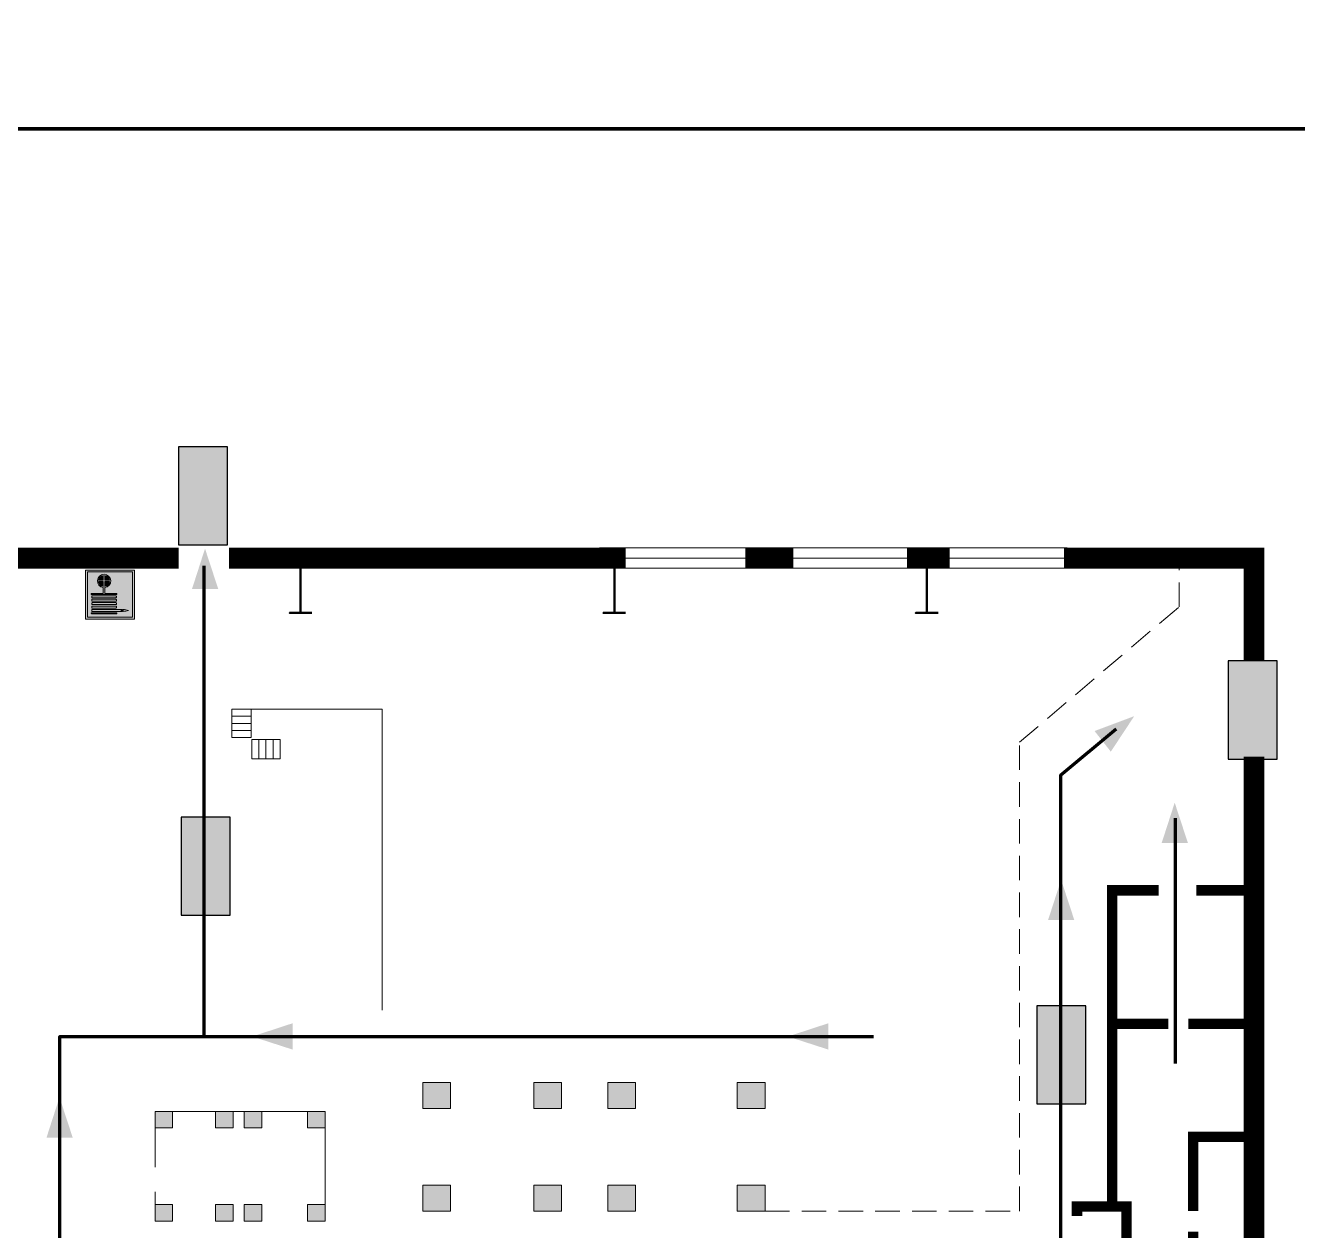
# Model space of a CAD drawing. Header units: millimetres. Extents: x 13114 to 67229, y 22859 to 38520.
# Drawn here: x 27789.6 to 27997.2, y 24491.3 to 24688 of the extents above; entities that cross this region are included whole.
import ezdxf

# ---------------------------------------------------------------- set-up
doc = ezdxf.new("R2010")
doc.units = ezdxf.units.MM
doc.linetypes.add('{ Wide Dash }', pattern=[12, 4, -2, 4, -2])
doc.layers.add('План_Штампы', color=7, linetype='Continuous')

# ---------------------------------------------------------------- blocks, each defined once
blk = doc.blocks.new('A$C37112FD5')
at = {"true_color": 0xf5f5ff}
h = blk.add_hatch(color=7, dxfattribs=at)
h.dxf.hatch_style = 1
h.paths.add_polyline_path([(12.8, -7.4), (0, -7.4), (0, -20.2), (12.8, -20.2)])
h.paths.add_polyline_path([(12.29, -7.91), (12.29, -19.69), (0.51, -19.69), (0.51, -7.91)], flags=16)
h.paths.add_polyline_path([(4.98, -9.04, -0.42597), (5.17, -9.22), (5.17, -12.25), (5.17, -15.29, -0.432244), (4.98, -15.47), (4.83, -15.47, -0.42597), (4.64, -15.29), (4.64, -12.25), (4.64, -9.22, -0.432244), (4.83, -9.04)], flags=0)
h.paths.add_polyline_path([(4.28, -9.22), (4.28, -12.25), (4.28, -15.29, -0.432244), (4.09, -15.47), (3.94, -15.47, -0.42597), (3.75, -15.29), (3.75, -12.25), (3.75, -9.22, -0.432244), (3.94, -9.04), (4.09, -9.04, -0.42597)], flags=0)
h.paths.add_polyline_path([(5.72, -9.04), (5.87, -9.04, -0.42597), (6.06, -9.22), (6.06, -12.25), (6.06, -15.29, -0.432244), (5.87, -15.47), (5.72, -15.47, -0.42597), (5.53, -15.29), (5.53, -12.25), (5.53, -9.22, -0.432244)], flags=0)
h.paths.add_polyline_path([(6.42, -8.9), (6.5, -8.9, -0.42597), (6.69, -9.08), (6.69, -12.03), (8.21, -12.03, -15.824349), (8.21, -12.47), (6.69, -12.47), (6.69, -15.42, -0.432244), (6.5, -15.6), (6.42, -15.6)], flags=0)
h.paths.add_polyline_path([(3.39, -9.22), (3.39, -12.25), (3.39, -15.29, -0.432244), (3.2, -15.47), (3.05, -15.47, -0.42597), (2.85, -15.29), (2.85, -12.25), (2.85, -9.22, -0.432244), (3.05, -9.04), (3.2, -9.04, -0.42597)], flags=0)
h.paths.add_polyline_path([(2.5, -9.22), (2.5, -16.71), (1.96, -16.71), (1.96, -9.22, -0.432244), (2.15, -9.04), (2.31, -9.04, -0.42597)], flags=0)
h.paths.add_polyline_path([(1.61, -8.9), (1.61, -15.6), (1.57, -15.6, -0.42597), (1.37, -15.42), (1.37, -12.03), (1.37, -9.09, -0.432244), (1.57, -8.9)], flags=0)
h.paths.add_polyline_path([(9.76, -10.81), (9.76, -12.03), (8.49, -12.03, -0.336371)], flags=0)
h.paths.add_polyline_path([(8.49, -12.47), (9.76, -12.47), (9.76, -13.7, -0.336371)], flags=0)
h.paths.add_polyline_path([(10.11, -10.81, -0.336371), (11.38, -12.03), (10.11, -12.03)], flags=0)
h.paths.add_polyline_path([(10.11, -12.47), (11.38, -12.47, -0.336371), (10.11, -13.7)], flags=0)
h.paths.add_polyline_path([(2.5, -16.84), (2.5, -17.05), (1.97, -17.05), (1.97, -16.84)], flags=0)
h.paths.add_polyline_path([(2.5, -17.24, -0.033778), (2.24, -18.6, -0.033778), (1.97, -17.24)], flags=0)
h = blk.add_hatch(color=242)
h.dxf.hatch_style = 1
h.paths.add_polyline_path([(12.29, -7.91), (0.51, -7.91), (0.51, -19.69), (12.29, -19.69)])
h.paths.add_polyline_path([(6.42, -15.6), (6.42, -8.9), (6.5, -8.9, -0.42597), (6.69, -9.08), (6.69, -12.03), (8.21, -12.03, -15.824349), (8.21, -12.47), (6.69, -12.47), (6.69, -15.42, -0.432244), (6.5, -15.6)], flags=16)
h.paths.add_polyline_path([(5.87, -15.47), (5.72, -15.47, -0.42597), (5.53, -15.29), (5.53, -12.25), (5.53, -9.22, -0.432244), (5.72, -9.04), (5.87, -9.04, -0.42597), (6.06, -9.22), (6.06, -12.25), (6.06, -15.29, -0.432244)], flags=16)
h.paths.add_polyline_path([(4.98, -15.47), (4.83, -15.47, -0.42597), (4.64, -15.29), (4.64, -12.25), (4.64, -9.22, -0.432244), (4.83, -9.04), (4.98, -9.04, -0.42597), (5.17, -9.22), (5.17, -12.25), (5.17, -15.29, -0.432244)], flags=16)
h.paths.add_polyline_path([(4.09, -15.47), (3.94, -15.47, -0.42597), (3.75, -15.29), (3.75, -12.25), (3.75, -9.22, -0.432244), (3.94, -9.04), (4.09, -9.04, -0.42597), (4.28, -9.22), (4.28, -12.25), (4.28, -15.29, -0.432244)], flags=16)
h.paths.add_polyline_path([(3.2, -15.47), (3.05, -15.47, -0.42597), (2.85, -15.29), (2.85, -12.25), (2.85, -9.22, -0.432244), (3.05, -9.04), (3.2, -9.04, -0.42597), (3.39, -9.22), (3.39, -12.25), (3.39, -15.29, -0.432244)], flags=16)
h.paths.add_polyline_path([(2.5, -17.05), (1.97, -17.05), (1.97, -16.84), (2.5, -16.84)], flags=16)
h.paths.add_polyline_path([(2.5, -17.24, -0.033778), (2.24, -18.6, -0.033778), (1.97, -17.24)], flags=16)
h.paths.add_polyline_path([(2.5, -16.71), (1.96, -16.71), (1.96, -9.22, -0.432244), (2.15, -9.04), (2.31, -9.04, -0.42597), (2.5, -9.22)], flags=16)
h.paths.add_polyline_path([(1.61, -15.6), (1.57, -15.6, -0.42597), (1.37, -15.42), (1.37, -12.03), (1.37, -9.09, -0.432244), (1.57, -8.9), (1.61, -8.9)], flags=16)
h.paths.add_polyline_path([(8.49, -12.47), (9.76, -12.47), (9.76, -13.7, -0.336371)], flags=0)
h.paths.add_polyline_path([(10.11, -13.7), (10.11, -12.47), (11.38, -12.47, -0.336371)], flags=0)
h.paths.add_polyline_path([(8.49, -12.03, -0.336371), (9.76, -10.81), (9.76, -12.03)], flags=0)
h.paths.add_polyline_path([(10.11, -12.03), (10.11, -10.81, -0.336371), (11.38, -12.03)], flags=0)
h = blk.add_hatch(color=7, dxfattribs=at)
h.dxf.hatch_style = 1
h.paths.add_polyline_path([(1.61, -8.9), (1.57, -8.9, 0.432244), (1.37, -9.09), (1.37, -12.03), (1.37, -15.42, 0.42597), (1.57, -15.6), (1.61, -15.6)])
h.paths.add_polyline_path([(2.5, -9.22, 0.42597), (2.31, -9.04), (2.15, -9.04, 0.432244), (1.96, -9.22), (1.96, -16.71), (2.5, -16.71)])
h.paths.add_polyline_path([(2.5, -16.84), (1.97, -16.84), (1.97, -17.05), (2.5, -17.05)])
h.paths.add_polyline_path([(2.5, -17.24), (1.97, -17.24, 0.033778), (2.24, -18.6, 0.033778)])
h.paths.add_polyline_path([(3.39, -12.25), (3.39, -9.22, 0.42597), (3.2, -9.04), (3.05, -9.04, 0.432244), (2.85, -9.22), (2.85, -12.25), (2.85, -15.29, 0.42597), (3.05, -15.47), (3.2, -15.47, 0.432244), (3.39, -15.29)])
h.paths.add_polyline_path([(4.28, -12.25), (4.28, -9.22, 0.42597), (4.09, -9.04), (3.94, -9.04, 0.432244), (3.75, -9.22), (3.75, -12.25), (3.75, -15.29, 0.42597), (3.94, -15.47), (4.09, -15.47, 0.432244), (4.28, -15.29)])
h.paths.add_polyline_path([(5.17, -12.25), (5.17, -9.22, 0.42597), (4.98, -9.04), (4.83, -9.04, 0.432244), (4.64, -9.22), (4.64, -12.25), (4.64, -15.29, 0.42597), (4.83, -15.47), (4.98, -15.47, 0.432244), (5.17, -15.29)])
h.paths.add_polyline_path([(6.06, -12.25), (6.06, -9.22, 0.42597), (5.87, -9.04), (5.72, -9.04, 0.432244), (5.53, -9.22), (5.53, -12.25), (5.53, -15.29, 0.42597), (5.72, -15.47), (5.87, -15.47, 0.432244), (6.06, -15.29)])
h.paths.add_polyline_path([(6.69, -12.47), (8.21, -12.47, 15.824349), (8.21, -12.03), (6.69, -12.03), (6.69, -9.08, 0.42597), (6.5, -8.9), (6.42, -8.9), (6.42, -15.6), (6.5, -15.6, 0.432244), (6.69, -15.42)])
h.paths.add_polyline_path([(8.49, -12.47), (9.76, -12.47), (9.76, -13.7, -0.336371)], flags=16)
h.paths.add_polyline_path([(8.49, -12.03, -0.336371), (9.76, -10.81), (9.76, -12.03)], flags=16)
h.paths.add_polyline_path([(10.11, -12.47), (11.38, -12.47, -0.336371), (10.11, -13.7)], flags=16)
h.paths.add_polyline_path([(10.11, -12.03), (10.11, -10.81, -0.336371), (11.38, -12.03)], flags=16)
h = blk.add_hatch(color=242)
h.dxf.hatch_style = 1
h.paths.add_polyline_path([(9.76, -10.81, 0.336371), (8.49, -12.03), (9.76, -12.03)])
h.paths.add_polyline_path([(10.11, -10.81), (10.11, -12.03), (11.38, -12.03, 0.336371)])
h.paths.add_polyline_path([(11.38, -12.47), (10.11, -12.47), (10.11, -13.7, 0.336371)])
h.paths.add_polyline_path([(9.76, -12.47), (8.49, -12.47, 0.336371), (9.76, -13.7)])
at = {"color": 242, "lineweight": 5}
for p, q in [((0, -20.2), (0, -7.4)), ((0, -7.4), (12.8, -7.4)), ((1.37, -12.03), (1.37, -9.08)), ((1.57, -8.9), (1.61, -8.9)), ((1.61, -8.9), (1.61, -15.6)), ((1.96, -16.71), (1.96, -9.22)), ((2.15, -9.04), (2.31, -9.04)), ((2.5, -16.71), (2.5, -9.22)), ((2.85, -12.25), (2.85, -9.22)), ((3.05, -9.04), (3.2, -9.04)), ((3.39, -12.25), (3.39, -9.22)), ((3.75, -12.25), (3.75, -9.22)), ((3.94, -9.04), (4.09, -9.04)), ((4.28, -12.25), (4.28, -9.22)), ((4.64, -12.25), (4.64, -9.22)), ((4.83, -9.04), (4.98, -9.04)), ((5.17, -12.25), (5.17, -9.22)), ((5.53, -12.25), (5.53, -9.22)), ((5.72, -9.04), (5.87, -9.04)), ((6.06, -12.25), (6.06, -9.22)), ((6.42, -8.9), (6.42, -15.6)), ((6.5, -8.9), (6.42, -8.9)), ((6.69, -12.03), (6.69, -9.08)), ((12.8, -20.2), (12.8, -7.4)), ((1.37, -12.03), (1.37, -15.42)), ((2.85, -12.25), (2.85, -15.29)), ((3.39, -12.25), (3.39, -15.29)), ((3.75, -12.25), (3.75, -15.29)), ((4.28, -12.25), (4.28, -15.29)), ((4.64, -12.25), (4.64, -15.29)), ((5.17, -12.25), (5.17, -15.29)), ((5.53, -12.25), (5.53, -15.29)), ((6.06, -12.25), (6.06, -15.29)), ((8.21, -12.03), (6.69, -12.03)), ((8.21, -12.47), (6.69, -12.47)), ((6.69, -12.47), (6.69, -15.42)), ((9.76, -12.03), (8.49, -12.03)), ((9.76, -12.47), (8.49, -12.47)), ((9.76, -10.81), (9.76, -12.03)), ((9.76, -12.47), (9.76, -13.7)), ((10.11, -10.81), (10.11, -12.03)), ((11.38, -12.03), (10.11, -12.03)), ((11.38, -12.47), (10.11, -12.47)), ((10.11, -12.47), (10.11, -13.7)), ((1.57, -15.6), (1.61, -15.6)), ((3.05, -15.47), (3.2, -15.47)), ((3.94, -15.47), (4.09, -15.47)), ((4.83, -15.47), (4.98, -15.47)), ((5.72, -15.47), (5.87, -15.47)), ((6.42, -15.6), (6.5, -15.6)), ((1.96, -16.71), (2.5, -16.71)), ((1.97, -16.84), (2.5, -16.84)), ((1.97, -17.05), (1.97, -16.84)), ((2.5, -17.05), (1.97, -17.05)), ((1.97, -17.24), (2.5, -17.24)), ((2.5, -16.84), (2.5, -17.05)), ((0, -20.2), (12.8, -20.2))]:
    blk.add_line(p, q, dxfattribs=at)
blk.add_lwpolyline([(0.51, -7.91), (12.29, -7.91), (12.29, -19.69), (0.51, -19.69)], close=True, dxfattribs=at)
for centre, radius, start, end in [((1.56, -9.09), 0.182, 87.1027, 180.6071), ((2.15, -9.22), 0.182, 87.1027, 180.6071), ((2.32, -9.22), 0.182, 359.3929, 92.8973), ((3.04, -9.22), 0.182, 87.1027, 180.6071), ((3.21, -9.22), 0.182, 359.3929, 92.8973), ((3.93, -9.22), 0.182, 87.1027, 180.6071), ((4.1, -9.22), 0.182, 359.3929, 92.8973), ((4.82, -9.22), 0.182, 87.1027, 180.6071), ((4.99, -9.22), 0.182, 359.3929, 92.8973), ((5.71, -9.22), 0.182, 87.1027, 180.6071), ((5.88, -9.22), 0.182, 359.3929, 92.8973), ((6.51, -9.09), 0.182, 359.3929, 92.8973), ((9.93, -12.25), 1.74, 187.2319, 172.7681), ((9.93, -12.25), 1.46, 96.9927, 171.3585), ((9.93, -12.25), 1.46, 188.6415, 263.0073), ((9.93, -12.25), 1.46, 8.6415, 83.0073), ((9.93, -12.25), 1.46, 276.9927, 351.3585), ((1.56, -15.42), 0.182, 179.3929, 272.8973), ((3.04, -15.29), 0.182, 179.3929, 272.8973), ((3.21, -15.29), 0.182, 267.1027, 0.6071), ((3.93, -15.29), 0.182, 179.3929, 272.8973), ((4.1, -15.29), 0.182, 267.1027, 0.6071), ((4.82, -15.29), 0.182, 179.3929, 272.8973), ((4.99, -15.29), 0.182, 267.1027, 0.6071), ((5.71, -15.29), 0.182, 179.3929, 272.8973), ((5.88, -15.29), 0.182, 267.1027, 0.6071), ((6.51, -15.42), 0.182, 267.1027, 0.6071), ((12.17, -15.98), 10.27, 187.041, 194.7793), ((-7.7, -15.98), 10.27, 345.2207, 352.959)]:
    blk.add_arc(centre, radius, start, end, dxfattribs=at)
blk = doc.blocks.new('A$C7B4425F7')
at = {"true_color": 0xffffff}
blk.add_hatch(color=7, dxfattribs=at).paths.add_polyline_path([(0, 0), (-16, 0), (-16, -8), (0, -8)])
h = blk.add_hatch(color=126)
h.paths.add_polyline_path([(-0.2, -0.2), (-15.8, -0.2), (-15.8, -7.8), (-0.2, -7.8)])
h.paths.add_polyline_path([(-11.76, -2.03), (-11.76, -3.66), (-11.17, -3.66, -0.568275), (-11.17, -6.18), (-12.58, -6.18), (-12.58, -2.03)], flags=16)
h.paths.add_polyline_path([(-13.33, -4.12, -0.495768), (-13.59, -6.18), (-15.03, -6.18), (-15.03, -2.03), (-13.59, -2.03, -0.487973)], flags=16)
h.paths.add_polyline_path([(-10.25, -2.03), (-9.48, -2.03), (-9.48, -6.18), (-10.25, -6.18)], flags=16)
h.paths.add_polyline_path([(-13.84, -3.69), (-14.24, -3.69), (-14.24, -3.03), (-13.9, -3.03, -0.692621)], flags=0)
h.paths.add_polyline_path([(-9.15, -2.03), (-8.4, -2.03), (-8.04, -3.07), (-7.68, -2.03), (-6.93, -2.03), (-7.64, -4.1), (-6.93, -6.18), (-7.68, -6.18), (-8.04, -5.14), (-8.4, -6.18), (-9.15, -6.18), (-8.44, -4.1)], flags=16)
h.paths.add_polyline_path([(-11.76, -4.46), (-11.42, -4.46, -0.692621), (-11.36, -5.12), (-11.76, -5.12)], flags=0)
h.paths.add_polyline_path([(-13.9, -5.2), (-14.24, -5.2), (-14.24, -4.55), (-13.84, -4.55, -0.708038)], flags=0)
edge = h.paths.add_edge_path(flags=16)
edge.add_ellipse((-5.51, -4.08), major_axis=(0, 2.05), ratio=0.586184, start_angle=0, end_angle=360)
edge = h.paths.add_edge_path(flags=0)
edge.add_ellipse((-5.51, -4.08), major_axis=(0, 1.14), ratio=0.454828, start_angle=0, end_angle=360)
h.paths.add_polyline_path([(-4.13, -4.96, 0.377264), (-3.48, -4.52, 0.0555), (-3.16, -2.03), (-1.66, -2.03), (-1.66, -4.96), (-0.96, -4.96), (-0.96, -7.01), (-1.75, -7.01), (-1.75, -6.18), (-3.3, -6.18), (-3.3, -7.02), (-4.13, -7.02)], flags=16)
h.paths.add_polyline_path([(-2.73, -2.91), (-2.28, -2.91), (-2.28, -4.96), (-3.05, -4.96, 0.079136)], flags=0)
at = {"color": 126}
blk.add_lwpolyline([(-16, -8), (0, -8), (0, 0), (-16, 0)], close=True, dxfattribs=at)
blk = doc.blocks.new('A$C32E8229D')
at = {"true_color": 0xffffff}
blk.add_hatch(color=7, dxfattribs=at).paths.add_polyline_path([(0, 0), (0, -8), (16, -8), (16, 0)])
h = blk.add_hatch(color=126)
h.paths.add_polyline_path([(0.2, -0.2), (15.8, -0.2), (15.8, -7.8), (0.2, -7.8)])
h.paths.add_polyline_path([(13.49, -2.05), (12.08, -2.05), (11.37, -2.63, 0.162397), (11.29, -2.84), (11.29, -3.63), (10.35, -3.63), (10.35, -4.05), (11.68, -4.05), (11.68, -3.48), (12.26, -4.28), (11.29, -5.1), (11.29, -6.78), (11.85, -6.78), (11.85, -5.44), (12.8, -4.64), (12.8, -5.94), (14.46, -5.94), (14.46, -5.39), (13.45, -5.39), (13.45, -3.97), (12.46, -2.59), (13.15, -2.59), (13.69, -3.34), (14.18, -3)], flags=16)
h.paths.add_polyline_path([(10.74, -1.82, 1), (11.8, -1.82, 1)], flags=16)
h.paths.add_polyline_path([(9.39, -3.59), (5.99, -3.59), (6.56, -3.03), (5.91, -3.03), (5.1, -3.83), (5.91, -4.64), (6.56, -4.64), (5.99, -4.09), (9.39, -4.09)], flags=16)
h.paths.add_polyline_path([(4.29, -1.08), (1.72, -1.08), (1.72, -6.6), (4.29, -6.6)], flags=16)
at = {"color": 126}
blk.add_lwpolyline([(16, -8), (0, -8), (0, 0), (16, 0)], close=True, dxfattribs=at)

msp = doc.modelspace()

# ---------------------------------------------------------------- hatches: boundary and pattern name
at = {"lineweight": 0}
h = msp.add_hatch(color=256, dxfattribs=at)
h.dxf.hatch_style = 1
h.paths.add_polyline_path([(27858.97, 24515.44), (27854.43, 24515.44), (27854.43, 24511.19), (27858.97, 24511.19)])
h = msp.add_hatch(color=256, dxfattribs=at)
h.dxf.hatch_style = 1
h.paths.add_polyline_path([(27877.09, 24515.44), (27872.56, 24515.44), (27872.56, 24511.19), (27877.09, 24511.19)])
h = msp.add_hatch(color=256, dxfattribs=at)
h.dxf.hatch_style = 1
h.paths.add_polyline_path([(27889.17, 24515.44), (27884.63, 24515.44), (27884.63, 24511.19), (27889.17, 24511.19)])
h = msp.add_hatch(color=256, dxfattribs=at)
h.dxf.hatch_style = 1
h.paths.add_polyline_path([(27910.29, 24515.44), (27905.76, 24515.44), (27905.76, 24511.19), (27910.29, 24511.19)])
h = msp.add_hatch(color=256, dxfattribs=at)
h.dxf.hatch_style = 1
h.paths.add_polyline_path([(27813.6, 24510.71), (27810.73, 24510.71), (27810.73, 24508.02), (27813.6, 24508.02)])
h = msp.add_hatch(color=256, dxfattribs=at)
h.dxf.hatch_style = 1
h.paths.add_polyline_path([(27823.46, 24510.71), (27820.59, 24510.71), (27820.59, 24508.02), (27823.46, 24508.02)])
h = msp.add_hatch(color=256, dxfattribs=at)
h.dxf.hatch_style = 1
h.paths.add_polyline_path([(27828.14, 24510.71), (27825.28, 24510.71), (27825.28, 24508.02), (27828.14, 24508.02)])
h = msp.add_hatch(color=256, dxfattribs=at)
h.dxf.hatch_style = 1
h.paths.add_polyline_path([(27838.49, 24510.71), (27835.62, 24510.71), (27835.62, 24508.02), (27838.49, 24508.02)])
h = msp.add_hatch(color=256, dxfattribs=at)
h.dxf.hatch_style = 1
h.paths.add_polyline_path([(27858.97, 24498.7), (27854.43, 24498.7), (27854.43, 24494.45), (27858.97, 24494.45)])
h = msp.add_hatch(color=256, dxfattribs=at)
h.dxf.hatch_style = 1
h.paths.add_polyline_path([(27877.09, 24498.7), (27872.56, 24498.7), (27872.56, 24494.45), (27877.09, 24494.45)])
h = msp.add_hatch(color=256, dxfattribs=at)
h.dxf.hatch_style = 1
h.paths.add_polyline_path([(27889.17, 24498.7), (27884.63, 24498.7), (27884.63, 24494.45), (27889.17, 24494.45)])
h = msp.add_hatch(color=256, dxfattribs=at)
h.dxf.hatch_style = 1
h.paths.add_polyline_path([(27910.29, 24498.7), (27905.76, 24498.7), (27905.76, 24494.45), (27910.29, 24494.45)])
h = msp.add_hatch(color=256, dxfattribs=at)
h.dxf.hatch_style = 1
h.paths.add_polyline_path([(27813.6, 24495.51), (27810.73, 24495.51), (27810.73, 24492.82), (27813.6, 24492.82)])
h = msp.add_hatch(color=256, dxfattribs=at)
h.dxf.hatch_style = 1
h.paths.add_polyline_path([(27823.46, 24495.51), (27820.59, 24495.51), (27820.59, 24492.82), (27823.46, 24492.82)])
h = msp.add_hatch(color=256, dxfattribs=at)
h.dxf.hatch_style = 1
h.paths.add_polyline_path([(27828.14, 24495.51), (27825.28, 24495.51), (27825.28, 24492.82), (27828.14, 24492.82)])
h = msp.add_hatch(color=256, dxfattribs=at)
h.dxf.hatch_style = 1
h.paths.add_polyline_path([(27838.49, 24495.51), (27835.62, 24495.51), (27835.62, 24492.82), (27838.49, 24492.82)])

# ---------------------------------------------------------------- linework, layer by layer
at = {"color": 6, "lineweight": 100}
for points in [[(27562.5, 24671.11), (28162.5, 24671.11), (28162.5, 25066.11), (27562.5, 25066.11)], [(27562.5, 24276.11), (28162.5, 24276.11), (28162.5, 24671.11), (27562.5, 24671.11)]]:
    msp.add_lwpolyline(points, close=True, dxfattribs=at)
at = {"lineweight": 0}
for points, const_width in [([(27755.15, 24601.03), (27814.59, 24601.03)], 3.4), ([(27822.81, 24601.03), (27887.53, 24601.03)], 3.4), ([(27907.1, 24601.03), (27914.89, 24601.03)], 3.4), ([(27933.46, 24601.03), (27940.45, 24601.03)], 3.4), ([(27959.08, 24601.03), (27990.1, 24601.03), (27990.1, 24584.23)], 3.4), ([(27990.1, 24568.65), (27990.1, 24436.09), (27984.11, 24436.09)], 3.4), ([(27966.94, 24495.19), (27966.94, 24546.81), (27974.53, 24546.81)], 1.7), ([(27980.71, 24546.81), (27989.9, 24546.81)], 1.7), ([(27966.94, 24525.01), (27976.11, 24525.01)], 1.7), ([(27989.12, 24525.01), (27979.39, 24525.01)], 1.7), ([(27980.16, 24494.46), (27980.16, 24506.59), (27989.69, 24506.59)], 1.7), ([(27969.3, 24484.58), (27969.3, 24495.19), (27961.21, 24495.19), (27961.21, 24493.64)], 1.7), ([(27980.16, 24488.75), (27980.16, 24491.11)], 1.7)]:
    msp.add_lwpolyline(points, dxfattribs=dict(at, const_width=const_width))
for points in [[(27959.62, 24602.69), (27883.26, 24602.69)], [(27959.08, 24601.03), (27882.72, 24601.03)], [(27959.5, 24599.4), (27883.14, 24599.4)], [(27847.79, 24527.24), (27847.79, 24576.37), (27826.45, 24576.37)], [(27838.49, 24492.82), (27838.49, 24510.71), (27810.73, 24510.71), (27810.73, 24501.6)], [(27810.73, 24492.82), (27810.73, 24497.58)]]:
    msp.add_lwpolyline(points, dxfattribs=at)
at = {"lineweight": 50}
for points in [[(27834.5, 24601.03), (27834.5, 24592.09), (27832.68, 24592.09), (27836.32, 24592.09)], [(27885.71, 24601.03), (27885.71, 24592.09), (27883.89, 24592.09), (27887.53, 24592.09)], [(27936.72, 24601.03), (27936.72, 24592.09), (27934.9, 24592.09), (27938.54, 24592.09)]]:
    msp.add_lwpolyline(points, dxfattribs=at)
at = {"linetype": '{ Wide Dash }', "lineweight": 0}
msp.add_lwpolyline([(27910.29, 24494.45), (27951.83, 24494.45), (27951.83, 24570.97), (27977.87, 24593.07), (27977.87, 24601.29)], dxfattribs=at)
at = {"color": 126, "lineweight": 100, "true_color": 0x008754}
for points in [[(27818.73, 24522.97), (27818.73, 24599.78)], [(27967.62, 24573.09), (27958.53, 24565.54), (27958.53, 24476.92), (27642.21, 24476.92)], [(27977.3, 24518.52), (27977.3, 24558.56)], [(27795.18, 24476.92), (27795.18, 24522.97), (27928.01, 24522.97)]]:
    msp.add_lwpolyline(points, dxfattribs=at)
at = {"lineweight": 0}
for points in [[(27826.45, 24576.37), (27823.26, 24576.37), (27823.26, 24575.21), (27826.45, 24575.21)], [(27826.45, 24575.21), (27823.26, 24575.21), (27823.26, 24574.05), (27826.45, 24574.05)], [(27826.45, 24575.21), (27823.26, 24575.21), (27823.26, 24574.05), (27826.45, 24574.05)], [(27826.45, 24574.05), (27823.26, 24574.05), (27823.26, 24572.89), (27826.45, 24572.89)], [(27826.45, 24572.89), (27823.26, 24572.89), (27823.26, 24571.74), (27826.45, 24571.74)], [(27826.53, 24571.44), (27826.53, 24568.25), (27827.68, 24568.25), (27827.68, 24571.44)], [(27827.68, 24571.44), (27827.68, 24568.25), (27828.84, 24568.25), (27828.84, 24571.44)], [(27827.68, 24571.44), (27827.68, 24568.25), (27828.84, 24568.25), (27828.84, 24571.44)], [(27828.84, 24571.44), (27828.84, 24568.25), (27830, 24568.25), (27830, 24571.44)], [(27830, 24571.44), (27830, 24568.25), (27831.16, 24568.25), (27831.16, 24571.44)], [(27858.97, 24511.19), (27854.43, 24511.19), (27854.43, 24515.44), (27858.97, 24515.44)], [(27877.09, 24511.19), (27872.56, 24511.19), (27872.56, 24515.44), (27877.09, 24515.44)], [(27889.17, 24511.19), (27884.63, 24511.19), (27884.63, 24515.44), (27889.17, 24515.44)], [(27910.29, 24511.19), (27905.76, 24511.19), (27905.76, 24515.44), (27910.29, 24515.44)], [(27813.6, 24508.02), (27810.73, 24508.02), (27810.73, 24510.71), (27813.6, 24510.71)], [(27823.46, 24508.02), (27820.59, 24508.02), (27820.59, 24510.71), (27823.46, 24510.71)], [(27828.14, 24508.02), (27825.28, 24508.02), (27825.28, 24510.71), (27828.14, 24510.71)], [(27838.49, 24508.02), (27835.62, 24508.02), (27835.62, 24510.71), (27838.49, 24510.71)], [(27858.97, 24494.45), (27854.43, 24494.45), (27854.43, 24498.7), (27858.97, 24498.7)], [(27877.09, 24494.45), (27872.56, 24494.45), (27872.56, 24498.7), (27877.09, 24498.7)], [(27889.17, 24494.45), (27884.63, 24494.45), (27884.63, 24498.7), (27889.17, 24498.7)], [(27910.29, 24494.45), (27905.76, 24494.45), (27905.76, 24498.7), (27910.29, 24498.7)], [(27813.6, 24492.82), (27810.73, 24492.82), (27810.73, 24495.51), (27813.6, 24495.51)], [(27823.46, 24492.82), (27820.59, 24492.82), (27820.59, 24495.51), (27823.46, 24495.51)], [(27828.14, 24492.82), (27825.28, 24492.82), (27825.28, 24495.51), (27828.14, 24495.51)], [(27838.49, 24492.82), (27835.62, 24492.82), (27835.62, 24495.51), (27838.49, 24495.51)]]:
    msp.add_lwpolyline(points, close=True, dxfattribs=at)
at = {"layer": 'План_Штампы', "color": 126, "true_color": 0x008754}
for points in [[(27821.05, 24595.99), (27816.77, 24596), (27818.89, 24602.58)], [(27966.73, 24569.44), (27964.08, 24572.81), (27970.55, 24575.23)], [(27979.32, 24554.52), (27975.03, 24554.53), (27977.16, 24561.11)], [(27960.78, 24541.94), (27956.49, 24541.95), (27958.62, 24548.53)], [(27833.18, 24525.11), (27833.17, 24520.82), (27826.59, 24522.95)], [(27920.62, 24525.11), (27920.61, 24520.82), (27914.03, 24522.95)], [(27797.3, 24506.44), (27793.02, 24506.45), (27795.14, 24513.03)]]:
    msp.add_solid(points, dxfattribs=at)

# ---------------------------------------------------------------- block references
at = {"xscale": 0.6249984004534781, "yscale": 0.6249984004534781, "zscale": 0.6249984004534781, "rotation": 90}
msp.add_blockref('A$C37112FD5', (27794.76, 24591.09), dxfattribs=at)
at = {"xscale": -1, "rotation": 90}
for p in [(27814.99, 24558.74), (27954.66, 24527.96)]:
    msp.add_blockref('A$C32E8229D', p, dxfattribs=at)
at = {"layer": 'План_Штампы', "rotation": 90}
for p in [(27814.54, 24619.2), (27985.87, 24584.24)]:
    msp.add_blockref('A$C7B4425F7', p, dxfattribs=at)

doc.saveas('drawing.dxf')
